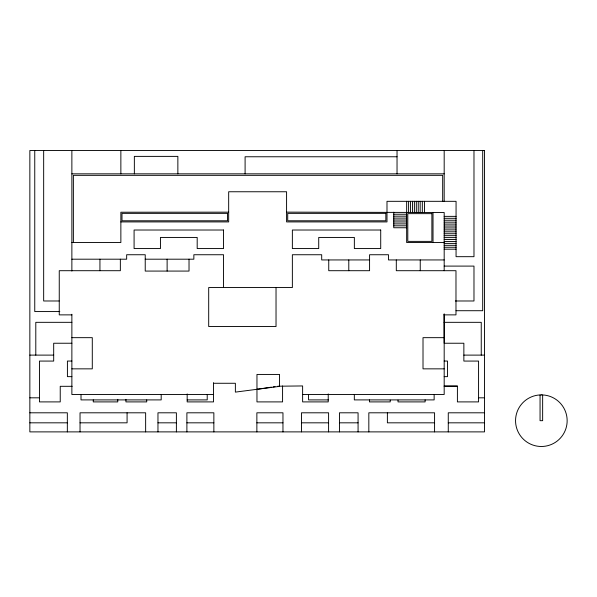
<?xml version="1.0" encoding="UTF-8"?>
<svg xmlns="http://www.w3.org/2000/svg" width="597" height="597" viewBox="0 0 597 597"><rect width="100%" height="100%" fill="white"/><g stroke="black" fill="none" stroke-linecap="round" stroke-linejoin="round"><path stroke-width="0.9" d="M256.964 389.311L271.419 387.154M273.225 386.886L275.03 386.617M277.739 386.214L302.619 385.946L302.619 401.9L328.231 401.9L328.231 393.923M397.035 156.765L245.098 156.765L245.098 173.831M71.871 173.831L444.183 173.831M228.673 212.166L120.863 212.226L120.863 242.524L71.871 242.524M286.582 212.136L444.183 212.51L444.183 270.702M393.751 214.233L406.661 214.233M393.751 216.166L406.661 216.166M444.183 216.368L456.063 216.368M393.751 218.099L406.661 218.099M444.183 218.301L456.063 218.301M393.751 220.024L406.661 220.024M444.183 220.233L456.063 220.233M120.863 221.912L228.673 221.912L228.673 191.756L286.582 191.756L286.582 221.912L386.99 221.912L386.99 201.323L456.063 201.323L456.063 256.68L473.981 256.68L473.981 150.519M393.751 221.957L406.661 221.957M444.183 222.159L456.063 222.159M393.751 223.89L406.661 223.89M444.183 224.091L456.063 224.091M393.751 225.815L406.661 225.815M444.183 226.024L456.063 226.024M406.661 227.748L393.751 227.748L393.751 212.233M444.183 227.95L456.063 227.95M444.183 229.882L456.063 229.882M444.183 231.815L456.063 231.815M444.183 233.74L456.063 233.74M444.183 235.673L456.063 235.673M444.183 237.606L456.063 237.606M444.183 239.531L456.063 239.531M444.183 241.464L456.063 241.464M444.183 242.524L406.661 242.524L406.661 201.323M444.183 243.397L456.063 243.397M444.183 245.322L456.063 245.322M444.183 247.255L456.063 247.255M444.183 249.188L456.063 249.188M71.871 259.195L126.661 259.195L126.661 254.74L145.228 254.74L145.228 271.075L189.025 271.075L189.025 259.195M145.228 259.195L193.853 259.195L193.853 254.74L223.547 254.74L223.547 287.553M369.573 259.941L321.693 259.941L321.693 254.74L292.366 254.74L292.366 287.553L208.696 287.553L208.696 326.522L276.03 326.522L276.03 287.553M444.183 259.941L388.505 259.941L388.505 254.74L369.573 254.74L369.573 270.702L328.746 270.702L328.746 259.941M444.183 266.098L473.981 266.098L473.981 300.985L455.362 300.985M59.133 300.985L43.663 300.985L43.663 150.519M456.041 310.716L482.697 310.716L482.697 150.519M59.812 311.567L34.753 311.567L34.753 150.519M71.871 314.873L59.252 314.873L59.252 270.702L120.355 270.702L120.355 259.195M444.064 314.873L455.981 314.873L455.981 270.702L396.304 270.702L396.304 259.941M71.871 322.328L35.798 322.328L35.798 355.111M444.123 322.328L481.249 322.328L481.249 355.111M71.871 337.663L92.289 337.663L92.289 368.849L71.871 368.849M444.183 337.663L423.012 337.663L423.012 368.849L444.183 368.849M71.871 343.238L53.685 343.238L53.685 361.073L39.447 361.073L39.447 401.9L60.237 401.9L60.237 386.311L72.162 386.311M29.85 355.111L53.685 355.111M463.862 355.111L484.51 355.111M71.871 361.051L67.416 361.051L67.416 376.64L71.871 376.64M444.183 361.051L447.526 361.051L447.526 376.64L444.183 376.64M213.532 383.274L235.375 383.274L235.375 392.117L279.545 386.371L279.545 374.438L256.964 374.438L256.964 401.9L282.575 401.9L282.575 385.946M444.183 385.946L457.406 385.946L457.406 401.9L478.57 401.9L478.57 361.073L463.862 361.073L463.862 343.238L444.183 343.238L444.101 314.291M444.183 386.311L457.406 386.311M213.532 394.513L71.871 394.513L71.871 314.253M302.619 394.483L444.183 394.483L444.183 313.865M29.85 397.818L39.447 397.818M478.57 397.818L484.51 397.818M187.174 399.9L207.219 399.9L207.219 394.483M328.231 399.9L308.559 399.9L308.559 394.483M29.85 412.803L67.342 412.803L67.342 431.885M484.51 412.803L448.272 412.803L448.272 431.885M29.85 422.825L67.342 422.825M80.035 422.825L127.079 422.825L127.079 412.803M157.966 422.825L176.391 422.825M186.891 422.825L213.86 422.825M256.867 422.825L282.963 422.825M301.478 422.825L328.589 422.825M339.447 422.825L358.073 422.825M434.571 422.825L387.386 422.825L387.386 412.803M448.272 422.825L484.51 422.825M542.643 394.968L542.643 420.684L540.061 420.684L540.061 394.968M444.183 150.519L444.183 201.428M442.675 201.323L442.675 175.339L73.379 175.339L73.379 242.524M434.571 431.885L434.571 412.803L368.827 412.803L368.827 431.885M434.138 394.483L434.138 399.9L354.327 399.9L354.327 394.483M433.019 212.51L433.019 242.524M425.116 399.9L425.116 401.9L398.02 401.9L398.02 400.124M424.482 201.323L424.482 212.51M422.325 201.323L422.325 212.51M420.243 259.941L420.243 270.702M420.176 201.323L420.176 212.51M418.243 201.323L418.243 212.51M416.31 201.323L416.31 212.51M414.385 201.323L414.385 212.51M412.452 201.323L412.452 212.51M410.52 201.323L410.52 212.51M408.594 201.323L408.594 212.51M397.035 150.519L397.035 173.831M390.222 400.124L390.222 401.9L369.439 401.9L369.439 399.9M358.073 431.885L358.073 412.803L339.447 412.803L339.447 431.885M348.79 259.941L348.79 270.702M328.589 431.885L328.589 412.803L301.478 412.803L301.478 431.885M282.963 431.885L282.963 412.803L256.867 412.803L256.867 431.885M213.86 431.885L213.86 412.803L186.891 412.803L186.891 431.885M213.532 382.677L213.532 401.9L187.174 401.9L187.174 393.923M177.861 173.831L177.861 156.384L134.355 156.384L134.355 173.831M176.391 431.885L176.391 412.803L157.966 412.803L157.966 431.885M167.123 259.195L167.123 271.075M161.19 394.513L161.19 399.9L81.013 399.9L81.013 394.513M146.713 399.9L146.713 401.9L125.93 401.9L125.93 399.356M145.638 431.885L145.638 412.803L80.035 412.803L80.035 431.885M120.863 150.519L120.863 173.831M117.766 399.356L117.766 401.9L93.266 401.9L93.266 399.9M99.938 259.195L99.938 270.702M71.871 150.519L71.871 271.06M541.352 394.886L537.987 395.11A25.798 25.798 0 0 0 519.591 434.549A25.798 25.798 0 0 0 563.113 434.549A25.798 25.798 0 0 0 544.718 395.11L541.352 394.886M484.51 150.519L29.85 150.519L29.85 431.885L484.51 431.885L484.51 150.519M227.547 213.36L121.997 213.36L121.997 220.786L227.547 220.786L227.547 213.36M385.841 213.36L287.717 213.36L287.717 220.786L385.841 220.786L385.841 213.36M431.885 213.644L407.796 213.644L407.796 241.389L431.885 241.389L431.885 213.644M223.547 230.017L134.086 230.017L134.086 248.561L160.444 248.561L160.444 237.442L197.189 237.442L197.189 248.561L223.547 248.561L223.547 230.017M380.714 230.017L292.366 230.017L292.366 248.561L318.723 248.561L318.723 237.442L354.357 237.442L354.357 248.561L380.714 248.561L380.714 230.017"/></g></svg>
